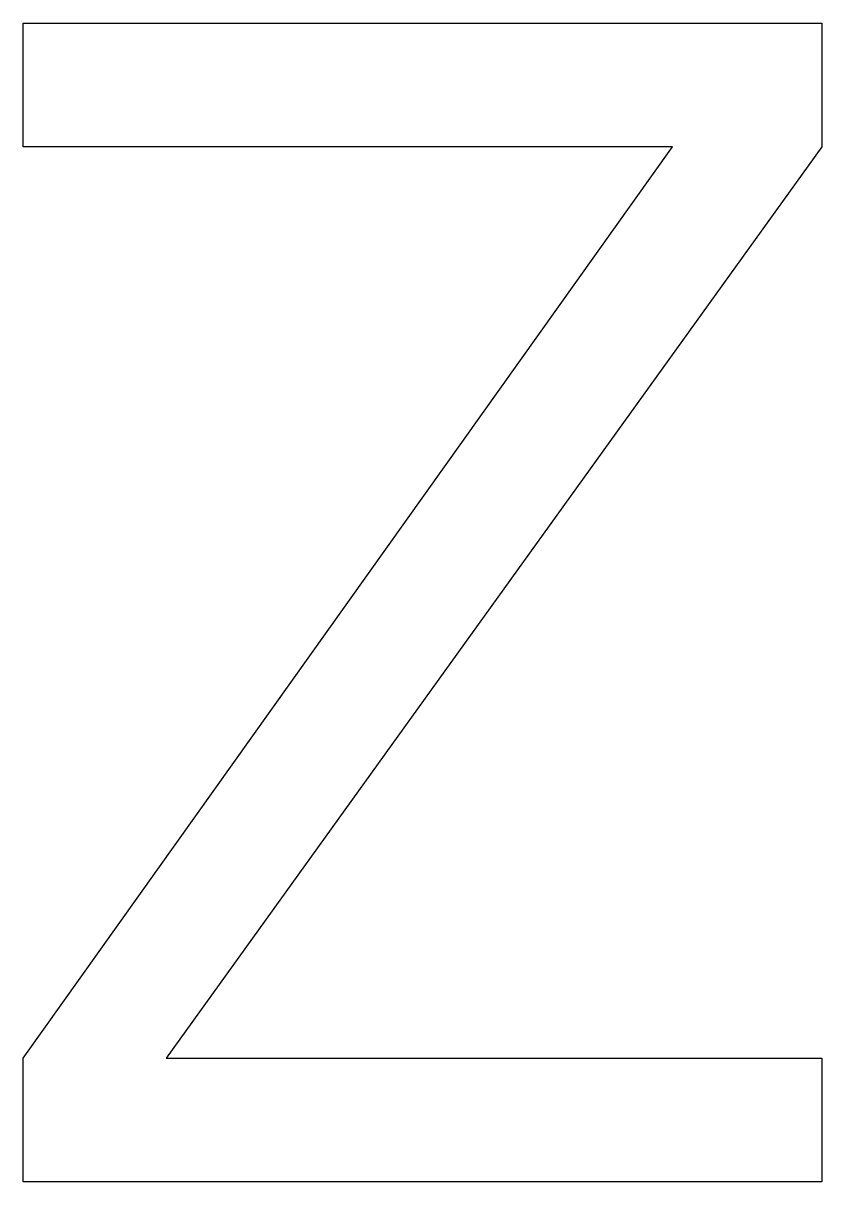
# Model space of a CAD drawing. Extents: x 0.6 to 7.5, y 0 to 10.1.
import ezdxf

# ---------------------------------------------------------------- set-up
doc = ezdxf.new("R2010")
doc.units = 0
doc.layers.get('0').update_dxf_attribs({"linetype": 'CONTINUOUS'})

msp = doc.modelspace()

# ---------------------------------------------------------------- linework, layer by layer
at = {"color": 0}
for p, q in [((0.555556, 9.05556), (0.555556, 10.1389)), ((0.555556, 10.1389), (7.54167, 10.1389)), ((7.54167, 10.1389), (7.54167, 9.05556)), ((0.555556, 1.08333), (6.23611, 9.05556)), ((6.23611, 9.05556), (0.555556, 9.05556)), ((7.54167, 9.05556), (1.80556, 1.08333)), ((0.555556, 0), (0.555556, 1.08333)), ((1.80556, 1.08333), (7.54167, 1.08333)), ((7.54167, 1.08333), (7.54167, 0)), ((7.54167, 0), (0.555556, 0))]:
    msp.add_line(p, q, dxfattribs=at)

doc.saveas('drawing.dxf')
